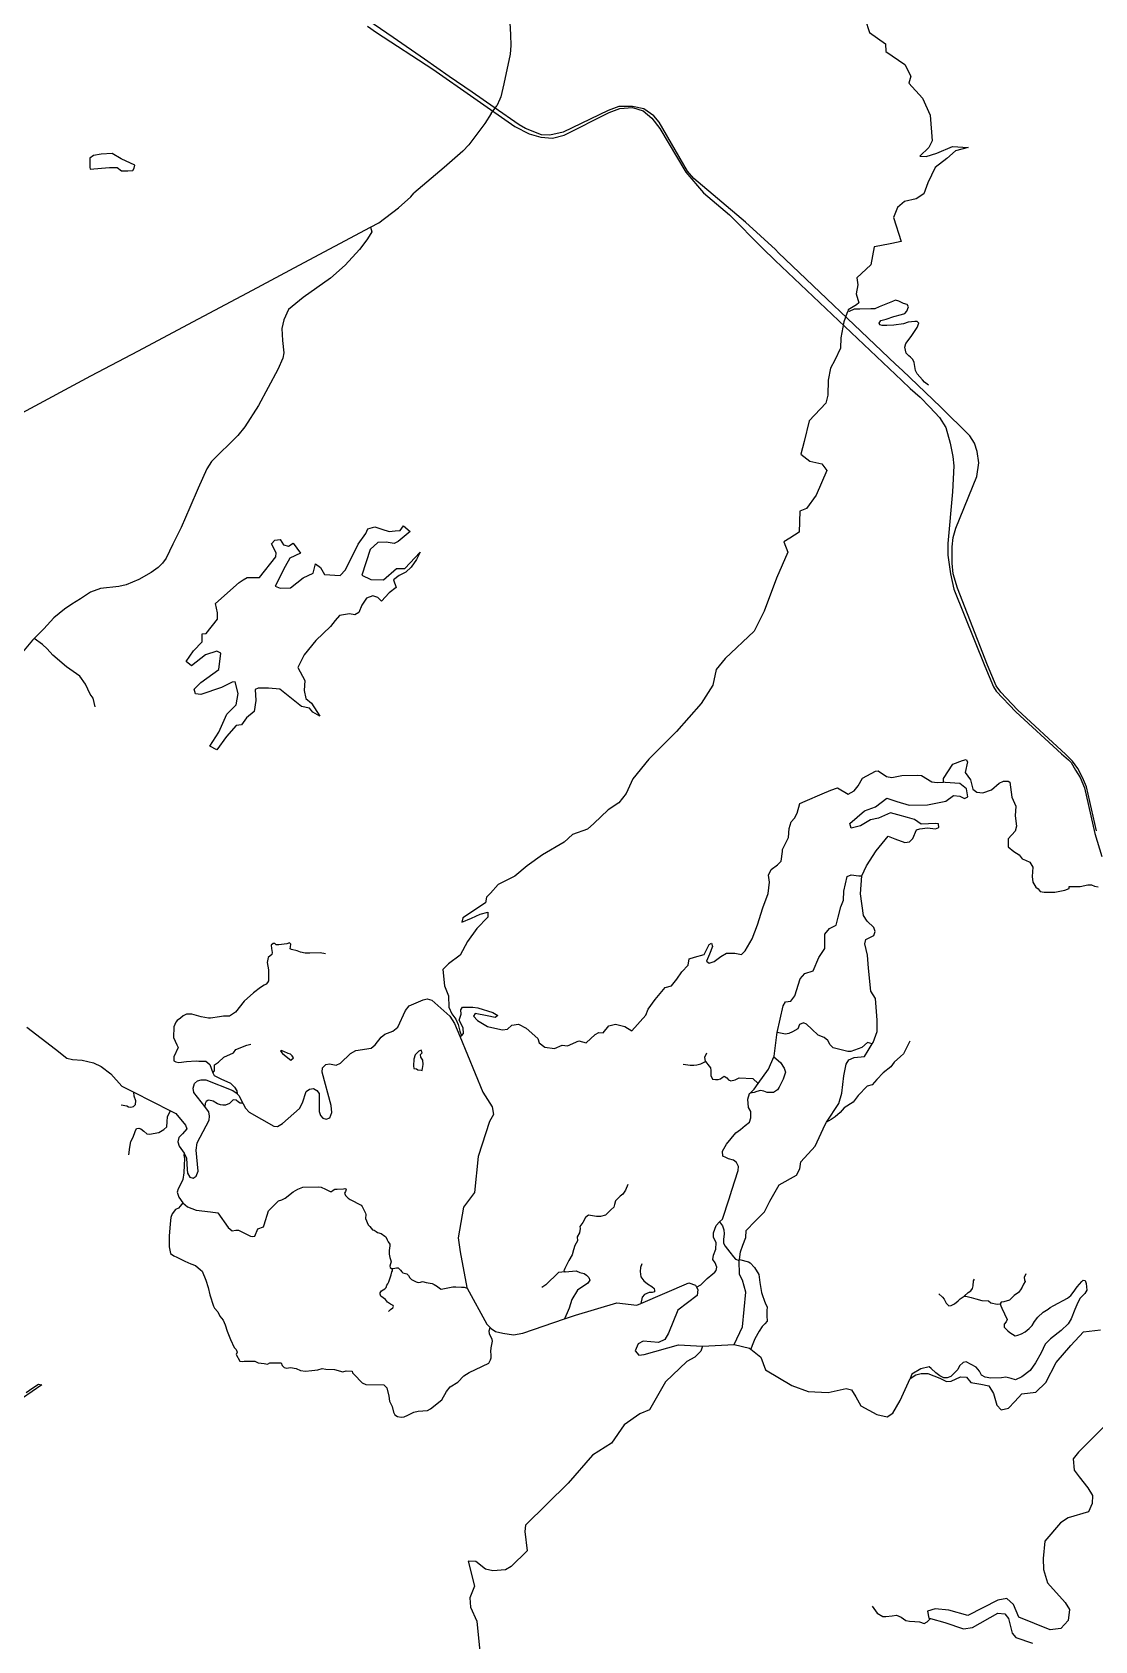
# Model space of a CAD drawing. Header units: millimetres. Extents: x 170 to 95391, y -643 to 69125.
# Drawn here: x 69380 to 74260, y 17793 to 25177 of the extents above; entities that cross this region are included whole.
import ezdxf

# ---------------------------------------------------------------- set-up
doc = ezdxf.new("R2010")
doc.units = ezdxf.units.MM
for name, color, linetype in [('roads_1', 1, 'Continuous'), ('roads_2', 2, 'Continuous'), ('roads_3', 3, 'Continuous'), ('water', 7, 'Continuous')]:
    doc.layers.add(name, color=color, linetype=linetype)

msp = doc.modelspace()

# ---------------------------------------------------------------- linework, layer by layer
at = {"layer": 'roads_1'}
for points in [[(70920.54, 25204.5), (70961.49, 25175.65), (71219.69, 25007.59), (71596.58, 24743.71), (71662.24, 24709.95), (71715.55, 24695.44), (71769.02, 24690.34)], [(71756.84, 24704.72), (71719.73, 24704.94), (71645.89, 24733.88), (71616.57, 24751.46), (71501.91, 24830.3), (71399.85, 24901.52), (71295.7, 24973.65), (71181.62, 25053.04), (71037.75, 25152.35), (70922.24, 25231.42)], [(72806.78, 24164.03), (72792.76, 24178.53), (72655.47, 24304.48), (72418.04, 24505.62), (72389.48, 24539.04), (72259.11, 24763.37), (72234.65, 24792.12), (72189.6, 24825.64), (72136.16, 24835.5), (72074.42, 24835.87), (72024.93, 24817.22), (71818.57, 24718.52), (71756.84, 24704.72)], [(71769.02, 24690.34), (71822.61, 24704.31), (72028.99, 24807.67), (72078.48, 24826.32), (72136.13, 24830.73), (72185.42, 24816.24), (72226.34, 24782.64), (72263.06, 24734.87), (72381.21, 24534.44), (72462.89, 24438.74), (72581.65, 24338.17), (72733.95, 24185.02), (72791.89, 24128.5)], [(73344.56, 23653.19), (72806.78, 24164.03)], [(72791.89, 24128.5), (73374.35, 23577.23)], [(74266.86, 21510.76), (74221.49, 21712.76), (74203.63, 21755.13), (74181.73, 21796.99), (74157.47, 21831.14), (74126.48, 21860.5), (73905.41, 22066.29), (73827.73, 22147.65), (73807.28, 22176.25), (73766.71, 22271.69), (73628.89, 22624.38), (73608.68, 22691.11), (73604.84, 22738.68), (73605.29, 22814.81), (73609.67, 22857.57), (73622.29, 22900.27), (73718.35, 23137.53), (73726.96, 23199.32), (73719.03, 23251.67), (73706.89, 23289.87), (73686.57, 23323.24), (73551.59, 23457.26), (73375.9, 23624.35), (73344.56, 23653.19)], [(73374.35, 23577.23), (73411.1, 23541.72), (73457.15, 23501.53), (73502.65, 23455.19), (73545.83, 23407.36), (73575.76, 23361.6), (73595.85, 23290.53), (73607.76, 23228.62), (73611.62, 23185.71), (73606.79, 23066.93), (73584.85, 22829.23), (73584.54, 22776.92), (73596.4, 22691.18), (73612.37, 22619.72), (73754.31, 22267), (73794.88, 22171.56), (73807.14, 22152.54), (73897.1, 22056.8), (74106.59, 21864.4), (74138.28, 21836.92), (74150.54, 21824.89), (74171.33, 21788.87), (74192.06, 21755.75), (74211.99, 21707.84), (74259.42, 21498.19), (74292.42, 21393.39)]]:
    msp.add_lwpolyline(points, dxfattribs=at)
at = {"layer": 'roads_2'}
for points in [[(69334.81, 23429.49), (69650.23, 23599.15), (69868.24, 23714.57), (70095.39, 23835.16), (70391.66, 23992.34), (70606.6, 24107.08), (70934.25, 24281.13), (70971.99, 24301.18), (71063.01, 24370.68), (71119.33, 24421.12), (71132.47, 24437.93)], [(69355.55, 20609.79), (69488.02, 20508.76), (69540.11, 20467.27), (69564.98, 20461.43), (69610.52, 20457.97), (69661.56, 20445.18), (69697.44, 20428.56), (69740.87, 20395.72), (69792.65, 20339.42), (69847.35, 20311.61), (70015.68, 20226.01), (70040.14, 20213.58), (70084.28, 20159.97), (70089.68, 20142.97), (70070.15, 20119.33), (70053.93, 20103), (70049.45, 20083.32), (70055.91, 20063.13), (70077.86, 20030.77), (70089.24, 20007.66), (70092.12, 19956.97), (70093.83, 19939.19), (70104.63, 19921.86), (70119.23, 19917.22), (70133.65, 19925.89), (70142.53, 19948.01), (70132.8, 20045.55), (70137.23, 20078.67), (70192.27, 20182.16), (70194.57, 20201.24), (70190.82, 20221.67), (70176.71, 20240.21), (70172.6, 20245.44), (70121.99, 20309.87), (70119.28, 20329.55), (70125.69, 20351.35), (70138.87, 20363.2), (70156.67, 20368.46), (70177.71, 20367.15), (70301.97, 20318.81), (70317.55, 20308.65), (70321.49, 20304.19), (70329.23, 20295.42), (70349.42, 20258.34), (70359.87, 20237.68), (70376.03, 20219.39), (70489.35, 20154.48), (70506.84, 20154.2), (70529.62, 20167.6), (70608.23, 20237.02), (70621.93, 20263.05), (70638.46, 20314.83), (70654.4, 20325.16), (70672.07, 20328.79), (70688.06, 20319.01), (70697.42, 20304.9), (70697.58, 20274.71), (70698.42, 20222.62), (70703.68, 20204.33), (70714.18, 20191.88), (70730.9, 20187.63), (70746.88, 20192.72), (70756.92, 20217.74), (70753.69, 20250.2), (70711.66, 20403), (70712.73, 20422.91), (70728.21, 20437.79), (70745.37, 20441.96), (70776.79, 20435.75), (70796.53, 20443.69), (70841.18, 20488.36), (70866.4, 20502.05), (70936.88, 20513.26), (70955.88, 20527.97), (70982.44, 20563.6), (70999.72, 20578.22), (71036.78, 20591.28), (71059.53, 20609.78), (71094.65, 20686.32), (71111.89, 20707.59), (71175.63, 20735.07), (71193.87, 20739.14), (71214.64, 20732.97), (71297.45, 20660.65), (71320.05, 20626.55), (71344.29, 20568.49), (71448.95, 20311.36), (71492.65, 20243.49), (71498.69, 20208.58), (71480.28, 20176.99), (71428.9, 20015.58), (71410.66, 19850.52), (71360.5, 19784.01), (71335.8, 19642.7), (71345.18, 19579.1), (71376.28, 19414.12), (71377.49, 19411.9), (71467.62, 19246.74), (71482.88, 19231.55), (71488.31, 19226.14), (71507.31, 19212.57), (71542.03, 19204.91), (71590.78, 19197.8), (71633.01, 19205.6), (71824.99, 19270.63), (71875.16, 19287.63), (72065.55, 19344.51), (72156.61, 19332.87), (72175.75, 19341.13), (72395.63, 19435.92), (72425.41, 19425.81), (72430.99, 19415.84), (72436.61, 19405.81), (72433.1, 19377.57), (72345.44, 19310.67), (72301.81, 19205.52), (72284.81, 19176.27), (72256.78, 19162.52), (72186.52, 19167.61), (72162.24, 19155.52), (72148.62, 19123.46), (72166.17, 19103.67), (72190.43, 19106.81), (72347.34, 19151.62), (72458.66, 19144.86), (72603.46, 19152.59), (72674.32, 19136.49), (72679.52, 19132.27), (72725.58, 19094.96), (72748.02, 19036.81), (72867.8, 18964.51), (72944.16, 18937.83), (73035.31, 18933.09), (73117.24, 18950.67), (73143.2, 18945.7), (73162.55, 18912.14), (73185.46, 18871.61), (73259.13, 18831.95), (73306.41, 18821.53), (73332.91, 18838.47), (73365.57, 18895.52), (73412.23, 18997.34), (73437.56, 19013.19), (73461.69, 19019.63), (73493.49, 19019.31), (73548.55, 18998.79), (73578.41, 18983.6), (73599.46, 18984.96), (73642.6, 19004.56), (73670.28, 19003.48), (73689.84, 18977.92), (73735.91, 18971.35), (73773.64, 18963.8), (73794.88, 18928.55), (73810.26, 18874.65), (73830.14, 18852.41), (73862.67, 18861.22), (73891.98, 18891.57), (73923.99, 18927.32), (73989.07, 18933.95), (74034.06, 18978.69), (74081.53, 19071.09), (74149.76, 19149.13), (74207.09, 19210.65), (74285.22, 19220.27)], [(74451.66, 18926.67), (74185.21, 18658.75), (74161, 18627.96), (74165.68, 18575.86), (74187.52, 18545.37), (74227.47, 18494.82), (74249.55, 18459.75), (74246.96, 18422.68), (74230.37, 18385.51), (74136.94, 18357.06), (74102.76, 18334.28), (74030.33, 18251.06), (74022.28, 18170.85), (74024.5, 18120.65), (74042, 18059.04), (74123.64, 17969.01), (74142.82, 17937.08), (74137.89, 17886.52), (74103.54, 17849.09), (74054.98, 17842.56), (73911.22, 17901.56), (73886.35, 17959.6), (73855.64, 17987.89), (73813.86, 17979.75), (73676.22, 17909.6), (73588.93, 17933.05), (73526.59, 17939.05), (73492.05, 17929.12), (73496.96, 17897.34), (73504.56, 17895.32), (73571.41, 17877.53), (73656.36, 17848.3), (73698.45, 17854.3), (73814.26, 17919.27), (73846.68, 17916.97), (73862.66, 17895.38), (73879.65, 17827.52), (73897.34, 17807.91), (73973.04, 17782.31)]]:
    msp.add_lwpolyline(points, dxfattribs=at)
at = {"layer": 'roads_3'}
for points in [[(71570.01, 25275.53), (71576.52, 25163.94), (71578.79, 25115.31), (71574.43, 25075.42), (71545.82, 24939.98), (71532.6, 24880.7), (71527.9, 24868.96), (71513.83, 24839.36)], [(73205.95, 25236.86), (73225.71, 25174.68), (73298.27, 25123.26), (73299.97, 25087.79), (73386.86, 25028.53), (73414.34, 24975.17), (73406.48, 24941.97), (73468.39, 24873.99), (73504.36, 24796.2), (73513.24, 24678.67), (73497.72, 24647.73), (73456.25, 24608.09), (73485.01, 24606.81), (73534.95, 24622.02), (73606.08, 24651.52), (73678.92, 24646.65), (73620.35, 24632.6), (73579.86, 24596.26), (73525.93, 24555.58), (73492.91, 24485.96), (73474.39, 24433.98), (73439.74, 24412.02), (73385.98, 24400.15), (73354.16, 24371.53), (73335.68, 24326.2), (73370.2, 24216.17), (73327.15, 24207.39), (73272.35, 24196.16), (73246.61, 24191.45), (73231.95, 24109.29), (73167.49, 24048.85), (73172.29, 24016.35), (73163.59, 23975.97), (73176.33, 23934.51), (73165.06, 23925.94), (73127.78, 23902.53), (73125.53, 23896.49), (73121.18, 23884.79), (73106.72, 23847.84), (73093.29, 23773.01), (73092.37, 23726.99), (73066.15, 23671.73), (73046.75, 23634.17), (73035.87, 23578.82), (73034.5, 23511.22), (73024.69, 23473.6), (72947.49, 23392.06), (72924.86, 23297.99), (72910.13, 23239.34), (72951.16, 23206.95), (73005.75, 23195.54), (73029.54, 23165.48), (72979.96, 23051.63), (72935.48, 22990.94), (72904.72, 22977.83), (72902.22, 22881.42), (72859.86, 22853.97), (72830.99, 22837.52), (72849.88, 22789.75), (72797.38, 22670.38), (72741.8, 22518.88), (72695.22, 22427.18), (72562.12, 22301.64), (72521.54, 22252.02), (72505.75, 22178.97), (72452.5, 22095.06), (72339.52, 21967.19), (72212.16, 21840.52), (72138.72, 21750.09), (72107.62, 21681.56), (72074.75, 21639.65), (72024.68, 21606.71), (71960.04, 21543.93), (71930.16, 21518.63), (71861.92, 21494.66), (71823.34, 21459.43), (71724.19, 21400.2), (71652.92, 21350.76), (71596.04, 21303.46), (71520.03, 21264.03), (71485.27, 21225.45), (71466.93, 21206.72), (71461.97, 21180.16), (71357, 21110.98), (71353.05, 21092.17), (71397.28, 21109.63), (71437.67, 21128.22), (71472.26, 21136.87), (71472.12, 21114.71), (71421.93, 21062.93), (71379.36, 21003.34), (71345.4, 20940.38), (71291.45, 20900.82), (71266.35, 20874.37), (71273.81, 20799.29), (71291.69, 20753.53), (71292.87, 20701.61), (71307.26, 20671.42), (71325.91, 20646.66), (71335.85, 20622.58), (71343.48, 20591.26), (71351.7, 20569.99)], [(71487.89, 24803.19), (71513.83, 24839.36)], [(71487.89, 24803.19), (71458.99, 24757.82), (71444.98, 24738.45), (71385.17, 24660.01), (71358.24, 24629.98), (71271.89, 24555.28), (71132.47, 24437.93)], [(70934.25, 24281.13), (70939.39, 24260.84), (70935.69, 24252.34), (70916.99, 24223.29), (70883.85, 24179.31), (70817.05, 24108.06), (70749.75, 24047.76), (70624.78, 23958.28), (70556.54, 23903.95), (70535.67, 23856.99), (70526.68, 23817.12), (70530.4, 23761.49), (70535.7, 23704.65), (70530.98, 23680.96), (70508.98, 23628.04), (70419.01, 23462.59), (70356.63, 23365.92), (70324.49, 23325.68), (70203.94, 23205.98), (70182.58, 23172.51), (70142.93, 23083.19), (70104.3, 22994.88), (70063.66, 22902.82), (70026.14, 22826.79), (69995.33, 22761.64), (69978.72, 22738.72), (69958.53, 22718.88), (69927.06, 22696.89), (69870.74, 22664.66), (69812.5, 22639.77), (69777.94, 22632.48), (69694.54, 22622.78), (69648.13, 22606.19), (69601.65, 22576.28), (69562.19, 22551.77), (69529.33, 22527.86), (69480.25, 22488.05), (69433.37, 22437.67), (69389.3, 22393.5), (69382.37, 22386.56), (69335.47, 22330.29)], [(73496.58, 23557.08), (73478, 23569.55), (73468.42, 23580.79), (73444.29, 23609.16), (73436.79, 23624.49), (73430.32, 23659.84), (73424.75, 23674.71), (73414.01, 23685.02), (73406.2, 23691.28), (73393.04, 23704.08), (73387.41, 23731.31), (73391.75, 23747.59), (73416.64, 23780.2), (73444.14, 23820.46), (73450.95, 23840.89), (73443.79, 23848.11), (73433, 23849.19), (73403.14, 23845.28), (73380.85, 23838.32), (73337.22, 23831.85), (73304.8, 23830), (73283.72, 23830.12), (73272.42, 23833.78), (73269.38, 23841.47), (73277.68, 23852.68), (73301.76, 23859.27), (73336.94, 23871.27), (73371.97, 23880.77), (73387.94, 23884.78), (73396.11, 23895.56), (73404.08, 23916.41), (73397.46, 23926.69), (73380.51, 23931.9), (73360, 23941.76), (73345.11, 23946.97), (73330.15, 23940.39), (73270.21, 23916.27), (73249.07, 23906.16), (73231.7, 23906.19), (73181.3, 23905.98), (73165.35, 23906.07), (73154.03, 23904.6), (73131.34, 23895.02), (73125.53, 23896.49)], [(69670.01, 22079.31), (69660.49, 22119.3), (69647.24, 22138.84), (69624.94, 22183.85), (69598.88, 22220.53), (69537.98, 22263.74), (69475.51, 22316.53), (69448.43, 22346.39), (69427.98, 22366.48), (69389.3, 22393.5)], [(71344.29, 20568.49), (71351.7, 20569.99), (71361.14, 20580.83), (71359.93, 20606.62), (71340.72, 20641.7), (71350.62, 20669.95), (71349.12, 20689.36), (71355.86, 20700.87), (71374.62, 20701.93), (71403.4, 20701.75), (71426.39, 20698.28), (71495.97, 20677.35), (71518, 20662.93), (71505.85, 20653.53), (71469.01, 20661.03), (71414.34, 20672.99), (71406.33, 20659.57), (71425.07, 20639.55), (71470.95, 20612.67), (71504.01, 20604.6), (71539.88, 20597.68), (71562.23, 20601.02), (71582.61, 20618.19), (71612.9, 20623.34), (71648.95, 20604.28), (71702.17, 20557.57), (71708.49, 20537.61), (71734.81, 20518.35), (71779.02, 20511.68), (71814.26, 20527.49), (71838.1, 20523.5), (71890.12, 20546.59), (71923.86, 20536.96), (71964.95, 20576.02), (71982.45, 20585.29), (72001.89, 20582.86), (72027.92, 20616.19), (72059.24, 20623.52), (72102.19, 20612), (72133.6, 20592.05), (72198.29, 20664.79), (72208.35, 20691.68), (72240.75, 20736.76), (72286.7, 20791.62), (72315.45, 20798.77), (72341.06, 20829.3), (72363.13, 20863.72), (72391.78, 20894.94), (72397.58, 20923.75), (72421.84, 20931.69), (72465.88, 20943.43), (72488.38, 20989.46), (72499.68, 20994.47), (72503.93, 20979.77), (72490.93, 20944.22), (72477.24, 20912.38), (72489.15, 20904.06), (72512.46, 20911.08), (72542.33, 20934.18), (72568.45, 20949.71), (72606.22, 20948.69), (72637.85, 20943.54), (72653.56, 20959.28), (72686.9, 21014.58), (72711.17, 21079.78), (72735.53, 21157.08), (72760.06, 21222.93), (72766.46, 21274.54), (72761.94, 21307.79), (72773.48, 21332.74), (72802.22, 21354.01), (72819.19, 21371.51), (72825.1, 21415.55), (72825.82, 21425.87), (72852.99, 21480.71), (72856.5, 21521.69), (72865.51, 21552.05), (72880.4, 21569.7), (72893.14, 21591.83), (72905.09, 21636.69), (72929.03, 21647.42), (73008.15, 21680.54), (73047.06, 21696.92), (73078.28, 21708.54), (73127.26, 21679.51), (73154.11, 21694.69), (73173.82, 21716.87), (73192.55, 21752.31), (73253.32, 21784.36), (73265.03, 21786.54), (73303.59, 21759.66), (73328.05, 21755.44), (73373.04, 21764.51), (73446.94, 21766.57), (73463.84, 21764.71), (73511.01, 21735.16), (73536.5, 21732.62), (73565.37, 21733.67), (73564.93, 21751.4), (73607.49, 21816.1), (73652.81, 21833.82), (73668.25, 21839), (73675.3, 21827.03), (73664.7, 21778.01), (73688.24, 21744.18), (73699.95, 21702.39), (73718.03, 21688.94), (73746.17, 21684.96), (73784.69, 21698.51), (73819.8, 21730.12), (73840.02, 21739.15), (73861.99, 21738.51), (73869.88, 21733.52), (73879.12, 21664.88), (73896.78, 21623.71), (73894.16, 21579.61), (73899.99, 21532.51), (73894.15, 21509.03), (73861.16, 21473.93), (73861.97, 21436.69), (73888.55, 21416.38), (73912.38, 21401.4), (73925.39, 21382.8), (73941.69, 21375.73), (73962.06, 21366.86), (73974.48, 21343.73), (73972.2, 21301.86), (73975.3, 21275.64), (73989.32, 21252.99), (73999.87, 21244.62), (74009.44, 21231.64), (74027.57, 21229.29), (74076.85, 21229.67), (74121.44, 21238.9), (74142.19, 21246.05), (74141.45, 21255.88), (74193.06, 21255.11), (74227.61, 21262.27), (74243.78, 21262.29), (74258.65, 21257.43), (74275.3, 21254.08)], [(72713.82, 20351.69), (72761.54, 20416.82), (72785.25, 20472.86), (72786.6, 20476.06), (72799.55, 20574.29), (72801.82, 20584.5), (72829.16, 20707.21), (72839.56, 20725.58), (72864.27, 20729.53), (72882.95, 20753.99), (72906.05, 20831.67), (72928.84, 20856.1), (72965.96, 20868.17), (72993.08, 20929.44), (73020.08, 20970.24), (73020.48, 21035.75), (73041.21, 21062.25), (73072.18, 21078.45), (73080.63, 21115.26), (73092.73, 21162.57), (73105.18, 21192.79), (73107.79, 21234.23), (73122.91, 21301.35), (73141.48, 21309.43), (73176.02, 21304), (73189.22, 21304.02), (73210.84, 21349.71), (73255.09, 21418.71), (73311.29, 21486.55), (73342.08, 21474.09), (73386.64, 21457.7), (73409.35, 21460.58), (73424.13, 21476.03), (73440.24, 21515.25), (73455.55, 21520.5), (73491.56, 21524.46), (73527.49, 21519.52), (73543.41, 21526.81), (73542, 21542.42), (73529.83, 21544.99), (73462.98, 21541.89), (73432.18, 21562.09), (73400.29, 21572.03), (73355.76, 21584.81), (73322.21, 21592.97), (73266.51, 21568.73), (73229.42, 21560.76), (73183.99, 21534.42), (73140.7, 21522.39), (73134.66, 21544.95), (73202.91, 21601.87), (73252.01, 21620.93), (73304.1, 21660.65), (73350.92, 21644.91), (73406.81, 21629.32), (73490.77, 21629.74), (73575.25, 21647.67), (73610.8, 21673.16), (73639.17, 21669.81), (73661.76, 21659.44), (73676.62, 21666.61), (73670.66, 21703.51), (73639.94, 21728.26), (73572.05, 21732.77), (73565.37, 21733.67)], [(72603.46, 19152.59), (72642.28, 19234.47), (72656.58, 19393.58), (72642.08, 19447.74), (72628.24, 19473.62), (72626.58, 19539.17), (72628.38, 19543.62), (72632.83, 19578.79), (72643.83, 19608.95), (72656.87, 19643.62), (72659.46, 19675.99), (72699.7, 19718.95), (72743.08, 19761.6), (72767.77, 19811.53), (72809.8, 19886.22), (72890.34, 19930.8), (72904.92, 19959.38), (72909.23, 19992.13), (72975.52, 20063.4), (73021.4, 20163.48), (73027.88, 20173.43), (73083.73, 20259.35), (73098.42, 20306.37), (73107.12, 20386.07), (73117.73, 20439.26), (73130.2, 20459.67), (73154.96, 20469.76), (73202.34, 20475.61), (73218.96, 20502.14), (73237.94, 20532.62), (73241.82, 20538.86), (73260.65, 20589.95), (73260.95, 20641.14), (73253.32, 20741.52), (73230.88, 20774.43), (73221.23, 20880.97), (73215.41, 20940.39), (73203.37, 20991.66), (73207.61, 21012.11), (73224.12, 21020.2), (73244.77, 21030.32), (73251.04, 21048.71), (73244.99, 21067.18), (73214.29, 21096.03), (73197.98, 21122.75), (73184.16, 21221.12), (73189.22, 21304.02)], [(70727.87, 20946.45), (70703.26, 20950.52), (70655.4, 20949.28), (70633.74, 20949.59), (70612.15, 20953.32), (70596.76, 20960.06), (70570.6, 20965.68), (70564.92, 20969.48), (70566.52, 20978.68), (70567.62, 20990.97), (70562.52, 20996.63), (70549.68, 20992.43), (70512.61, 20988.05), (70501.29, 20987.61), (70494.06, 20992.96), (70487.38, 20993.51), (70478.07, 20985.9), (70479, 20970.02), (70482.49, 20952.59), (70480.43, 20942.69), (70464.33, 20928.64), (70458.6, 20907), (70466.09, 20872.65), (70464.88, 20842.96), (70465.78, 20821.96), (70461.1, 20814.31), (70454.88, 20807.19), (70445.02, 20802.82), (70428.03, 20791.49), (70396.95, 20767.28), (70354.02, 20729.67), (70314.13, 20678.03), (70285.67, 20660.47), (70271.83, 20660.37), (70258.4, 20660.64), (70240.88, 20657.16), (70198.7, 20650.6), (70189.39, 20650.84), (70156.56, 20657.01), (70112.84, 20669.23), (70088.66, 20668.87), (70074.26, 20662.13), (70060.76, 20651.12), (70046.34, 20640.8), (70039.55, 20631.81), (70030.15, 20610.88), (70029.85, 20562.76), (70045.12, 20528.17), (70050.7, 20516.37), (70030.32, 20473.67), (70030.21, 20455.75), (70040.46, 20450.57), (70053.82, 20447.41), (70089.4, 20452.12), (70133.16, 20455.44), (70145.96, 20452.97), (70166.6, 20454.2), (70177.86, 20453.28), (70196.3, 20438.84), (70209.32, 20399.38), (70216.68, 20408.5), (70217.37, 20436.66), (70236.49, 20448.31), (70260.35, 20471.53), (70304.21, 20491.23), (70316.14, 20507.02), (70366.18, 20527.19), (70384.72, 20531.16)], [(73237.94, 20532.62), (73215.68, 20539.94), (73189.25, 20516.7), (73138.72, 20497.55), (73126.37, 20497.63), (73058.56, 20515.43), (73044.23, 20527.81), (73034.06, 20548.35), (73017.67, 20561.76), (72989.95, 20572.17), (72960.29, 20601.02), (72935.72, 20622.66), (72921.35, 20628.89), (72903.81, 20621.84), (72895.46, 20601.41), (72871.71, 20588.24), (72855.2, 20580.15), (72839.74, 20577.17), (72801.82, 20584.5)], [(73409.65, 20546.1), (73380.49, 20487.91), (73367.03, 20474.68), (73339.08, 20448.22), (73322.5, 20427.85), (73288.37, 20400.4), (73259.38, 20369.86), (73237.62, 20345.46), (73213.91, 20339.46), (73172.5, 20296.71), (73149.67, 20265.1), (73108.92, 20239.6), (73090.73, 20218.35), (73067.97, 20198.01), (73048.34, 20185.84), (73027.88, 20173.43)], [(72369.67, 20440.26), (72402.05, 20435.47), (72418.52, 20435.37), (72432.42, 20436.3), (72449.94, 20441.83), (72472.65, 20451.93), (72469.73, 20471.22), (72477.52, 20492.35)], [(72785.25, 20472.86), (72815.81, 20447.81), (72833.66, 20421.59), (72838.7, 20403.64), (72828.26, 20370.25), (72811.06, 20334.01), (72802.19, 20321.97), (72784.62, 20310.3), (72768.16, 20309.37), (72754.78, 20310.48), (72739.89, 20316.2), (72723.96, 20318.86), (72707.47, 20313.84), (72695.61, 20309.3), (72676.44, 20307.38)], [(70209.32, 20399.38), (70216.09, 20387.85), (70245.84, 20371.79), (70291.45, 20352.25), (70309.87, 20334.73), (70320.56, 20317.77), (70321.49, 20304.19)], [(72472.65, 20451.93), (72489.5, 20430.33), (72494.65, 20422.95), (72496.58, 20410.31), (72495.93, 20388.31), (72504.57, 20370.34), (72518.46, 20369.23), (72530.8, 20369.16), (72541.16, 20372.5), (72548.87, 20378.77), (72558.21, 20384.16), (72570.47, 20377.11), (72578.13, 20367.84), (72587.88, 20363.69), (72608.54, 20367.99), (72626.04, 20377.79), (72688.79, 20373.32), (72713.82, 20351.69)], [(69788.12, 20253.03), (69815.37, 20249.26), (69822.54, 20244.62), (69833.85, 20243.01), (69846.22, 20245.49), (69855.07, 20254.44), (69855.7, 20271.34), (69848.12, 20293.4), (69847.35, 20311.61)], [(72536.68, 19715.64), (72550.64, 19728.87), (72580.54, 19821.36), (72593.61, 19860.73), (72621.98, 19951.67), (72623.06, 19970.3), (72614.94, 19988.78), (72600.08, 19998.59), (72577.99, 20004.88), (72565.17, 20011.6), (72551.83, 20017.84), (72550.47, 20040.67), (72568.63, 20072.51), (72610.62, 20124.99), (72632.83, 20139.71), (72654.04, 20158.01), (72674.25, 20173.56), (72679.98, 20193.18), (72680.72, 20222.15), (72669.47, 20241.37), (72666.66, 20279.07), (72674.54, 20305.64), (72676.44, 20307.38), (72696.27, 20325.48), (72713.82, 20351.69)], [(70346.63, 20260.24), (70335.31, 20260.31), (70327.45, 20264.96), (70316.69, 20274.25), (70302.48, 20275.88), (70297.29, 20269.25), (70286.93, 20258.57), (70268.18, 20252.02), (70255.84, 20252.1), (70245.04, 20253.2), (70231.36, 20257.37), (70211.37, 20269.28), (70192.17, 20274.01), (70186.5, 20272.51), (70179.79, 20267.94), (70174.59, 20259.78), (70172.6, 20245.44)], [(69824.76, 20023.94), (69829.15, 20059.54), (69833.42, 20084.61), (69843.84, 20105.02), (69853.73, 20131.27), (69859.02, 20144.86), (69869.26, 20145.51), (69878.5, 20142.37), (69893.36, 20131.53), (69906.15, 20120.7), (69918.48, 20118.06), (69961.24, 20125.47), (69984.02, 20139.97), (69998.97, 20152.88), (69999.63, 20175.4), (70001.84, 20199.97), (70015.68, 20226.01)], [(70077.86, 20030.77), (70076.54, 20021.81), (70079.02, 20007.47), (70078.31, 19975.72), (70077.06, 19940.41), (70072.07, 19910.76), (70064.76, 19893.91), (70050.18, 19867.39), (70045.64, 19852.54), (70054.24, 19829.45), (70071.56, 19803.22), (70092.89, 19784.68), (70133.95, 19770.09), (70199.25, 19762), (70232.67, 19756.67), (70280.9, 19690.83), (70298.29, 19674.59), (70315.55, 19677.56), (70327.29, 19677.45), (70382.52, 19650.51), (70393.74, 19648.62), (70401.98, 19649.86), (70415.84, 19684.58), (70442.4, 19693.63), (70445.28, 19701.55), (70466.01, 19767.21), (70511.83, 19812.24), (70526.61, 19817.03), (70542.61, 19824.36), (70578.3, 19853.84), (70599.47, 19866.24), (70623.71, 19875.31), (70696.19, 19877.4), (70707.33, 19875.3), (70727.35, 19866.48), (70748.89, 19855.08), (70755.05, 19854.78), (70763.08, 19861.9), (70770.31, 19866.21), (70781.37, 19866.14), (70810.36, 19867.47), (70815.77, 19868.72), (70820.48, 19866.92), (70821.5, 19863.84), (70818.36, 19855.92), (70814.96, 19848.26), (70818.24, 19836.98), (70830.51, 19824.62), (70840.24, 19817.9), (70891.03, 19793.01), (70895.1, 19786.33), (70910.87, 19756.28), (70911.86, 19749.87), (70911.23, 19730.68), (70922.37, 19702.96), (70930.3, 19694.72), (70943.33, 19680.04), (70950.78, 19678.2), (70959.14, 19671.99), (70966.15, 19667.61), (70983.26, 19661.85), (70999.66, 19650.23), (71004.62, 19647.4), (71010.36, 19632.75), (71014.76, 19623.79), (71022.17, 19614.28), (71022.12, 19606.08), (71019.92, 19584.59), (71020.08, 19567.96), (71021.78, 19552.32), (71026.01, 19543.83), (71028.35, 19533.08), (71025.98, 19523.88), (71023.08, 19512.63), (71024.33, 19505.71), (71029.96, 19501.84), (71035.54, 19501.96), (71038.37, 19502.02), (71053.82, 19505), (71061.28, 19504.95), (71065.71, 19500.08), (71071.33, 19493.91), (71077.21, 19487.21), (71081.55, 19481.81), (71100.04, 19477.34), (71108.24, 19470.38), (71113.73, 19459.05), (71121.76, 19451.6), (71142.96, 19440.7), (71152.55, 19437.34), (71164.04, 19438.52), (71171.78, 19441.79), (71189.34, 19437.87), (71216.75, 19432.31), (71225.56, 19428.7), (71241.97, 19418.61), (71250.41, 19410.88), (71257.85, 19407.76), (71312.2, 19417.92), (71325.74, 19417.8), (71351.29, 19416.14), (71363.65, 19415.81), (71377.49, 19411.9)], [(72115.73, 19887.36), (72105.32, 19861.11), (72092.82, 19843.47), (72079.9, 19833.82), (72058.21, 19812.76), (72053.99, 19796.39), (72051.34, 19784.13), (72036.85, 19770.9), (72024.89, 19758.38), (72013.5, 19747.19), (71989.28, 19740.68), (71971.27, 19740.79), (71934.78, 19747.15), (71920.86, 19735.78), (71908.33, 19713.52), (71894.84, 19695.17), (71895.86, 19684.73), (71893.16, 19666.3), (71883.28, 19647.93), (71883.62, 19629.19), (71872.17, 19607.76), (71865.36, 19586.81), (71859.05, 19565.34), (71843.97, 19539.32), (71825.73, 19502.06), (71822.06, 19491.32), (71827.69, 19486.69), (71796.8, 19482.78), (71738.83, 19426.81), (71720.22, 19414.64)], [(70071.56, 19803.22), (70060.15, 19787.42), (70052.2, 19779.3), (70038.26, 19772.23), (70023.22, 19753.37), (70016.42, 19736.52), (70013.84, 19706.31), (70009.38, 19651.03), (70008.88, 19600.89), (70015.9, 19571.14), (70030.42, 19559.77), (70044.61, 19554.58), (70081.21, 19535.38), (70108.22, 19522.95), (70129.78, 19515.13), (70153.33, 19495.53), (70161.52, 19489.33), (70177.73, 19447.76), (70188.51, 19414.89), (70196.02, 19380.54), (70213.01, 19329.26), (70218.09, 19320.02), (70233.1, 19303.51), (70241.53, 19282.49), (70257.88, 19264.46), (70266.68, 19243.91), (70276.1, 19214.17), (70290.78, 19176.18), (70307.02, 19139.22), (70317.26, 19130.45), (70320.95, 19117.09), (70316.59, 19107.41), (70333.38, 19076.58), (70345.39, 19074.95), (70354.15, 19076.43), (70364.95, 19076.88), (70383.48, 19076.25), (70402.51, 19076.13), (70418.42, 19068.86), (70444.98, 19065.65), (70460.4, 19062.48), (70471.43, 19068.53), (70482.05, 19069.52), (70506.43, 19069.33), (70523.22, 19068.75), (70528.28, 19055.92), (70537.67, 19047.13), (70547.77, 19044.01), (70565.79, 19046.97), (70592.01, 19043.23), (70612.54, 19033.88), (70634.83, 19030.13), (70664.01, 19034.07), (70691.99, 19037.45), (70712.1, 19043.48), (70729.06, 19040.3), (70768.67, 19038.52), (70806.51, 19028.06), (70821.63, 19032.05), (70848.9, 19030.34), (70851.77, 19023.69), (70858.4, 19014.94), (70895.4, 18977.31), (70912.66, 18969.03), (70994.99, 18967.5), (71008.47, 18954.08), (71017.48, 18915.11), (71021.47, 18892.55), (71034, 18867.92), (71039.16, 18841.75), (71045.78, 18829.93), (71057.9, 18822.2), (71073.84, 18820.06), (71087.74, 18820.48), (71105.8, 18828.56), (71133.16, 18842.73), (71152.41, 18847.19), (71195.66, 18850.52), (71209.08, 18857.08), (71260.61, 18899.29), (71283.5, 18937.56), (71299.76, 18958.43), (71334.38, 18980.74), (71361.64, 19009.27), (71386.1, 19024.46), (71416.03, 19038.09), (71477.79, 19067.96), (71485.26, 19082.22), (71488.23, 19092.46), (71488.49, 19105.75), (71485.84, 19121.16), (71487.66, 19138.01), (71494.35, 19167.7), (71493.04, 19175.87), (71480.34, 19202.06), (71478.36, 19216.41), (71482.88, 19231.55)], [(72430.99, 19415.84), (72449.97, 19427.6), (72478.96, 19455.58), (72506.41, 19477.74), (72514.69, 19484.86), (72520.4, 19492.5), (72524.05, 19508.56), (72517.01, 19528.36), (72505.73, 19542.46), (72508.99, 19563.23), (72519.91, 19590), (72520.66, 19621.54), (72509.48, 19644.12), (72508.02, 19666.35), (72521.08, 19698.53), (72536.68, 19715.64), (72549.89, 19697.34), (72556.47, 19679.38), (72557.39, 19660.42), (72554.65, 19634.33), (72554.55, 19617.95), (72562.7, 19604.07), (72583.64, 19577.32), (72600.48, 19554.69), (72609.17, 19545.42), (72626.58, 19539.17)], [(71016.39, 19305.06), (71025.36, 19313.42), (71035.79, 19321.06), (71039.44, 19327.95), (71037.14, 19332.06), (71025.34, 19338.54), (71012.54, 19348.09), (71002.84, 19359.67), (70981.84, 19374.9), (70978.81, 19384.4), (70978.84, 19389.77), (70984.22, 19399.69), (70992.56, 19404.54), (71000.31, 19409.09), (71005.75, 19415.2), (71008.38, 19424.66), (71012.8, 19431.8), (71017.23, 19440.48), (71021.95, 19455.03), (71028.24, 19473.18), (71032.18, 19486.72), (71035.21, 19491.28), (71035.54, 19501.96)], [(72179.87, 19523.42), (72173.48, 19506.15), (72172.35, 19488.75), (72175.38, 19463.02), (72188.55, 19444.61), (72205.95, 19431.2), (72225.54, 19418.69), (72236.71, 19410.53), (72237.78, 19401.2), (72237.74, 19394.03), (72227.43, 19391.03), (72213.02, 19391.11), (72192.29, 19383.15), (72180.89, 19369.91), (72175.75, 19341.13)], [(72628.38, 19543.62), (72669.3, 19532.77), (72676.99, 19528.12), (72696.46, 19505.78), (72716.34, 19474.43), (72721.73, 19437.74), (72729.68, 19391.61), (72733.25, 19378.06), (72741.31, 19356.71), (72747.9, 19339.26), (72755.52, 19325.4), (72754.39, 19306.98), (72753.73, 19284.45), (72755.13, 19260.37), (72744.25, 19247.63), (72732.85, 19235.41), (72717.81, 19214.51), (72698.56, 19179.3), (72687.05, 19148.65), (72679.52, 19132.27)], [(71827.69, 19486.69), (71861.68, 19490.06), (71878.15, 19490.47), (71894.57, 19483.2), (71915.13, 19478.99), (71925.37, 19471.24), (71936.63, 19460.93), (71941.19, 19448.62), (71931.33, 19434.86), (71884.3, 19402.37), (71858.81, 19359.01), (71845.71, 19319.15), (71837.35, 19297.7), (71824.99, 19270.63)], [(73659.93, 19374.76), (73668.16, 19374.71), (73691.81, 19369.45), (73713.89, 19362.15), (73741.12, 19354.83), (73770.96, 19354.13), (73782.22, 19344.85), (73811.52, 19338.53), (73825.47, 19339.27), (73827.43, 19330.75), (73832.56, 19319.77), (73845.22, 19293.79), (73856.95, 19267.4), (73853.28, 19257.69), (73843.96, 19246.48), (73843.88, 19233.17), (73850.47, 19224.64), (73859.67, 19215.36), (73868.94, 19207.43), (73894.53, 19193.14), (73905.86, 19195.12), (73923.4, 19202.18), (73939.93, 19211.31), (73958.54, 19227.06), (73972.01, 19240.81), (73982.41, 19258.66), (73998.48, 19279.06), (74023.3, 19301.43), (74046.03, 19315.64), (74054.82, 19322.25), (74071.86, 19331.87), (74133.8, 19365.81), (74149.32, 19378.01), (74159.69, 19391.26), (74178.88, 19417.77), (74199.6, 19441.72), (74206.84, 19447.81), (74215.64, 19447.04), (74220.14, 19432.88), (74222.58, 19402.46), (74214.21, 19387.87), (74193.04, 19366.28), (74181.03, 19346.07), (74168.49, 19313.9), (74150.74, 19270.48), (74136.76, 19248.33), (74105.2, 19217.8), (74056.54, 19178.86), (74031.7, 19154.95), (74012.99, 19114.4), (73986.99, 19069.5), (73963.57, 19032.98), (73925.37, 19004.84), (73894.88, 18990.38), (73875.37, 18997.14), (73851.21, 19002.93), (73830.66, 19000.28), (73782.75, 18998.21), (73756.53, 19002.97), (73740.11, 19012.29), (73730.96, 19031.28), (73715.12, 19048.78), (73668.96, 19074.15), (73655.04, 19070.65), (73639.05, 19055.69), (73630.2, 19038.85), (73598.56, 19005.96), (73581.03, 18999.92), (73567.14, 18999.49), (73548.16, 19009.85), (73529.71, 19022.76), (73507.7, 19043.37), (73499, 19050.58), (73460.86, 19041.09), (73420.06, 19016.75), (73412.23, 18997.34)], [(73544.22, 19385.18), (73560.08, 19370.24), (73567.23, 19360.46), (73577.41, 19343), (73589.17, 19330.13), (73600.5, 19331.59), (73615.48, 19339.69), (73631.51, 19353.43), (73640.82, 19363.1), (73659.93, 19374.76), (73678.05, 19391.04), (73691.01, 19399.47), (73698.79, 19410.17), (73701.9, 19422.13), (73703.12, 19444.96), (73707.28, 19453.13)], [(73943.05, 19478.04), (73934.71, 19460.68), (73936.71, 19449.41), (73939.23, 19441.71), (73932.47, 19429.46), (73925.7, 19416.7), (73917.92, 19404.46), (73909.6, 19391.2), (73888.94, 19378.01), (73878.07, 19367.83), (73868.23, 19357.14), (73842.46, 19348.59), (73829.58, 19346.62), (73825.47, 19339.27)], [(72458.66, 19144.86), (72450.08, 19122.64), (72422.89, 19095.31), (72386.22, 19075.47), (72287.81, 18981.87), (72215.08, 18853.75), (72169.88, 18834.08), (72098.58, 18783.53), (72040.52, 18700.77), (71952.88, 18644.78), (71840.82, 18516.91), (71645.85, 18324.16), (71642.79, 18294.26), (71653.77, 18206.64), (71580.41, 18133.94), (71554.41, 18118.59), (71495.86, 18113.41), (71461.37, 18121.38), (71417.46, 18157.11), (71382.93, 18158.43), (71411.97, 18044.1), (71390.53, 17989.93), (71393.15, 17947.8), (71422.49, 17883.34), (71437.85, 17728.09)], [(73236.67, 17951.23), (73260.15, 17920.36), (73286.82, 17904.84), (73299.73, 17904.56), (73329.61, 17907.46), (73348.61, 17910.61), (73370.17, 17901.28), (73391.7, 17886.81), (73408.15, 17882.61), (73433.41, 17881.23), (73454.45, 17880.28), (73476.02, 17872.98), (73490.47, 17880.07), (73504.56, 17895.32)]]:
    msp.add_lwpolyline(points, dxfattribs=at)
at = {"layer": 'water'}
for points in [[(69848.2, 24552.44), (69851.38, 24566.75), (69789.09, 24596.04), (69747.31, 24620.13), (69696.88, 24616.35), (69662.38, 24610.94), (69644.3, 24598.26), (69644.62, 24581.08), (69645.07, 24557.32), (69646.05, 24548.61), (69698.3, 24552.6), (69735.86, 24554.93), (69771.07, 24554.98), (69789.78, 24540.76), (69818.81, 24540.86), (69842.24, 24542.48), (69848.2, 24552.44)], [(70330.49, 22650.49), (70349.59, 22662.58), (70367.01, 22673.6), (70424.56, 22673.04), (70498.62, 22768.14), (70500.64, 22786.39), (70479.7, 22827.47), (70494.36, 22844.58), (70518.72, 22847.75), (70533.95, 22822.94), (70556.8, 22817.22), (70577.98, 22831), (70612.83, 22785.75), (70563.1, 22762.41), (70542.49, 22723.73), (70496.55, 22633.89), (70518.25, 22624.43), (70565.75, 22626.34), (70624.32, 22671.99), (70670.65, 22694.12), (70681.77, 22736.8), (70704.75, 22719.24), (70722.56, 22687.81), (70794.7, 22682.34), (70819.66, 22708.5), (70877.57, 22827.32), (70911.65, 22875.76), (70921.3, 22897.41), (70953.71, 22906.26), (70985.85, 22895.98), (71019.52, 22884.36), (71046.71, 22888.49), (71069.97, 22889.16), (71085.79, 22910.67), (71115.41, 22884.89), (71061.48, 22839.16), (71042.33, 22829.71), (71006.11, 22836.53), (70966.89, 22833.66), (70932.9, 22802.13), (70894.25, 22683.62), (70935.85, 22663.91), (70993.51, 22663.45), (71053.66, 22715.13), (71091.62, 22715.05), (71162.25, 22790.27), (71144.5, 22755.78), (71120.51, 22721.02), (71095.74, 22698.75), (71065.75, 22682.24), (71039.04, 22663.43), (71050.86, 22628.23), (71019.94, 22603.85), (70983.69, 22565.39), (70968.16, 22582.53), (70944.9, 22589.48), (70915.51, 22579.17), (70894.17, 22546.44), (70879.5, 22512.75), (70862, 22502.46), (70837.75, 22506.6), (70791.2, 22499.88), (70772.18, 22476.77), (70750.56, 22449.05), (70683.03, 22385.23), (70629.25, 22318.2), (70600.19, 22260.54), (70632.59, 22200.8), (70629.32, 22154.65), (70637.02, 22118.88), (70662.81, 22097.22), (70701.33, 22037.55), (70669.23, 22054.91), (70654.17, 22074.38), (70616.47, 22082.25), (70517.11, 22161.71), (70465.88, 22164.93), (70417.93, 22165.23), (70404.02, 22159.44), (70406.95, 22109.31), (70399.12, 22059.14), (70364.21, 22030.12), (70341.12, 21997.97), (70316.92, 21994.34), (70272.7, 21944.49), (70228.4, 21883.09), (70196.09, 21898.85), (70237.65, 21963.61), (70274.14, 22046.97), (70317.26, 22089.8), (70326.42, 22140.48), (70311.58, 22194.78), (70298.24, 22193.68), (70249.74, 22168.64), (70154.78, 22136.28), (70130.07, 22139.33), (70124.73, 22161.39), (70155.01, 22190.99), (70237.34, 22250.73), (70246.56, 22326.12), (70228.83, 22336.22), (70176.5, 22318.43), (70111.21, 22268.62), (70086.99, 22287.35), (70121.16, 22337.25), (70160.67, 22379.08), (70160.18, 22414.92), (70179.38, 22416.84), (70231.24, 22483.06), (70231.47, 22511.52), (70222.01, 22553.55), (70330.49, 22650.49)], [(70535.73, 20497.64), (70523.99, 20502.65), (70520.31, 20498.75), (70528.99, 20488.98), (70546.91, 20475.56), (70567.9, 20458.01), (70580.88, 20469.02), (70574.26, 20478.28), (70567.04, 20485.15), (70555.75, 20489.32), (70535.73, 20497.64)], [(71163.37, 20483.5), (71170.67, 20491.97), (71167.1, 20503.44), (71156.27, 20499.92), (71138.16, 20483.14), (71132.36, 20462.19), (71130.64, 20431.99), (71132.62, 20420.21), (71144.44, 20418.08), (71151.1, 20413.43), (71166.02, 20412.83), (71171.67, 20411.25), (71174.97, 20438.2), (71174.02, 20458.35), (71164.32, 20471.2), (71163.37, 20483.5)]]:
    msp.add_lwpolyline(points, close=True, dxfattribs=at)
msp.add_lwpolyline([(69352.81, 18932.81), (69382.87, 18954.25), (69409.08, 18971.2), (69424.1, 18967.23), (69246.96, 18844.75)], dxfattribs=at)

doc.saveas('drawing.dxf')
